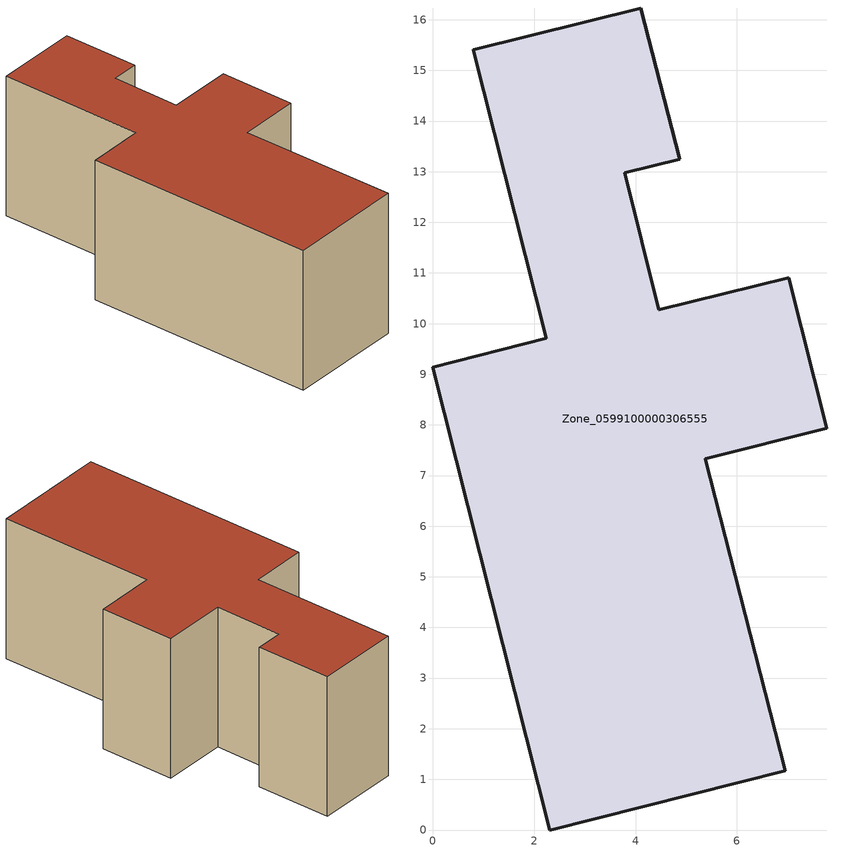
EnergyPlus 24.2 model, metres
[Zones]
Zone_0599100000306555
 floor ground (C_G): 4.87,13.24 3.79,12.98 4.46,10.27 7.03,10.9 7.77,7.93 5.38,7.33 6.96,1.17 2.31,0 0,9.14 2.24,9.71 0.79,15.41 4.1,16.23 z0
 wall outside (C_F): 2.31,0 6.96,1.17 5.38,7.33 7.77,7.93 7.03,10.9 4.46,10.27 3.79,12.98 4.87,13.24 4.1,16.23 0.79,15.41 2.24,9.71 0,9.14 2.31,0 z0:5.88
 roof outside (C_R): 4.46,10.27 3.79,12.98 4.87,13.24 4.1,16.23 0.79,15.41 2.24,9.71 0,9.14 2.31,0 6.96,1.17 5.38,7.33 7.77,7.93 7.03,10.9 z5.88
[BUILDING]
Pand.0599100000306555: North Axis=0; Terrain=City; Loads Convergence Tolerance Value=0.04; Temperature Convergence Tolerance Value=0.4; Solar Distribution=FullExterior; Maximum Number of Warmup Days=25; Minimum Number of Warmup Days=1
[Site:Location]
Rotterdam.The.Hague.AP_ZH_NLD Design_Conditions: Latitude=51.96; Longitude=4.45; Time Zone=1; Elevation=-4.5
[SITE:GROUNDTEMPERATURE:BUILDINGSURFACE]
18, 18, 18, 18, 18, 18, 18, 18, 18, 18, 18, 18
[MATERIAL] Thermal Absorptance=0.9; Solar Absorptance=0.7; Visible Absorptance=0.7
Name | Roughness | Thickness | Conductivity | Density | Specific Heat
G.TI.1965-1974 | MediumSmooth | 0.15 | 0.882353 | 540 | 1210
F.TI.1965-1974 | Rough | 0.3 | 0.697674 | 1920 | 840
R.TI.1965-1974 | MediumRough | 0.2 | 0.232558 | 1500 | 1000
[CONSTRUCTION]
C_G: G.TI.1965-1974
C_F: F.TI.1965-1974
C_R: R.TI.1965-1974
[ZONE]
Zone_0599100000306555: Type=1; Multiplier=1; Ceiling Height=Autocalculate; Volume=Autocalculate; Floor Area=autocalculate; Part of Total Floor Area=Yes
[ZONEINFILTRATION:DESIGNFLOWRATE]
Infil_Zone_0599100000306555: Zone or ZoneList or Space or SpaceList=Zone_0599100000306555; Schedule=AlwaysOn; Design Flow Rate Calculation Method=Flow/Area; Flow Rate per Floor Area=0.003; Constant Term Coefficient=1; Temperature Term Coefficient=0; Velocity Term Coefficient=0; Velocity Squared Term Coefficient=0
[HVACTEMPLATE:ZONE:IDEALLOADSAIRSYSTEM]
Zone_0599100000306555: Maximum Heating Supply Air Temperature=50; Minimum Cooling Supply Air Temperature=13; Maximum Heating Supply Air Humidity Ratio=0.0156; Minimum Cooling Supply Air Humidity Ratio=0.0077; Heating Limit=NoLimit; Cooling Limit=NoLimit; Dehumidification Control Type=ConstantSensibleHeatRatio; Cooling Sensible Heat Ratio=0.7; Dehumidification Setpoint=60; Humidification Control Type=None; Humidification Setpoint=30; Outdoor Air Method=None; Outdoor Air Flow Rate per Person=0.00944; Outdoor Air Flow Rate per Zone Floor Area=0; Outdoor Air Flow Rate per Zone=0; Demand Controlled Ventilation Type=None; Outdoor Air Economizer Type=NoEconomizer; Heat Recovery Type=None; Sensible Heat Recovery Effectiveness=0.7; Latent Heat Recovery Effectiveness=0.65
[ZONECONTROL:THERMOSTAT]
ThermostatControl_Zone_0599100000306555: Zone or ZoneList=Zone_0599100000306555; Control Type Schedule=DualSetpointControlType; Control 1=Thermostat_Zone_0599100000306555; Temperature Difference Between Cutout And Setpoint=0
[THERMOSTATSETPOINT:DUALSETPOINT]
Thermostat_Zone_0599100000306555: Heating Setpoint Temperature Schedule=HeatingSetpoint_Zone_0599100000306555; Cooling Setpoint Temperature Schedule=CoolingSetpoint_Zone_0599100000306555
[SCHEDULE:COMPACT]
HeatingSetpoint_Zone_0599100000306555: Through: 12/31, For: AllDays, Until: 24:00, 21
CoolingSetpoint_Zone_0599100000306555: Through: 12/31, For: AllDays, Until: 24:00, 24
DualSetpointControlType: Through: 12/31, For: AllDays, Until: 24:00, 4
AlwaysOn: Through: 12/31, For: AllDays, Until: 24:00, 1
